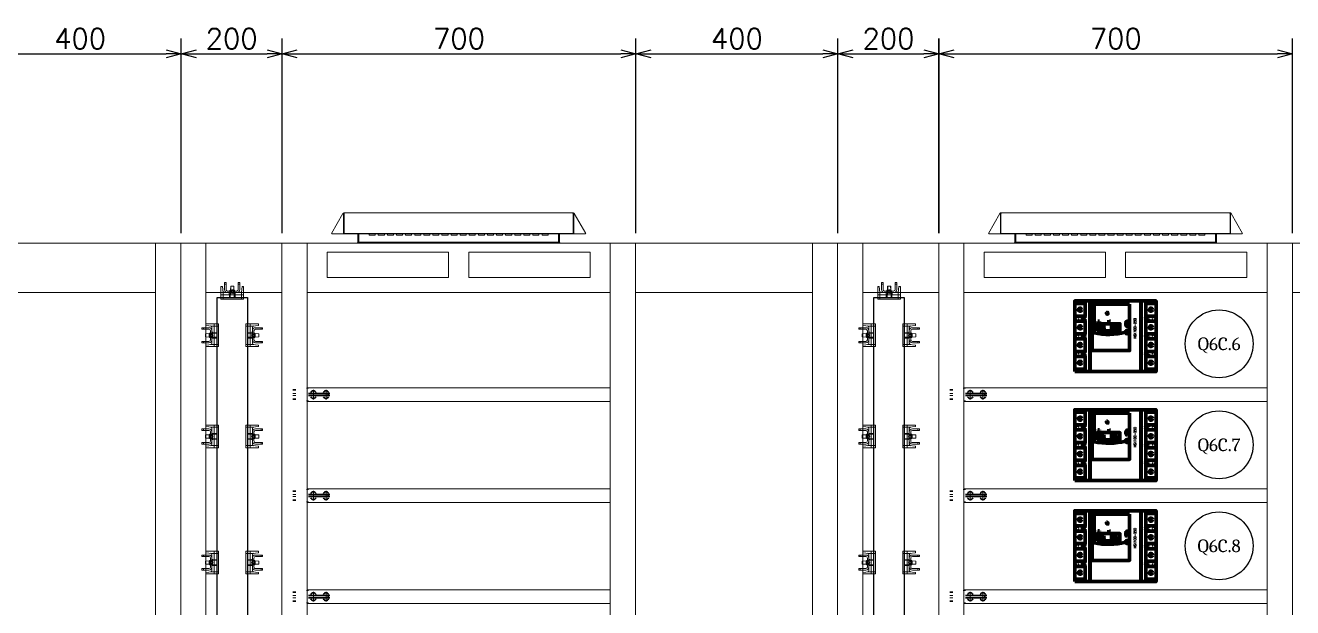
# Model space of a CAD drawing. Header units: millimetres. Extents: x -116965 to 323937, y 291661 to 566926.
# Drawn here: x -35130 to -32622, y 318017 to 319170 of the extents above; entities that cross this region are included whole.
import ezdxf
from ezdxf.enums import TextEntityAlignment as Align

# ---------------------------------------------------------------- set-up
doc = ezdxf.new("R2010")
doc.units = ezdxf.units.MM
doc.header["$PDMODE"] = 35
doc.linetypes.add('CHAIN', pattern=[0.3543, 0.2362, -0.0295, 0.0591, -0.0295])
doc.layers.get('0').update_dxf_attribs({"lineweight": 18})
for name, color, linetype, lineweight in [('AM_5', 3, 'Continuous', 25), ('Centerline(Schneider)', 7, 'Continuous', 18), ('H', 7, 'Continuous', 100), ('hw_Auxiliary', 2, 'Continuous', 13), ('hw_Text', 7, 'Continuous', 13), ('P', 250, 'Continuous', 100), ('Visible (ISO)', 7, 'Continuous', 50), ('Visible Edges(Schneider)', 7, 'Continuous', 35)]:
    doc.layers.add(name, color=color, linetype=linetype, lineweight=lineweight)
doc.styles.add('HW_Standard', font='complex.shx', dxfattribs={"width": 0.9})
doc.styles.add('hwTech', font='Cambria.ttf')
doc.styles.add('{18b73a54-fa43-428c-adcb-c1c7bbdf2c84}', font='Simplex.shx')
doc.dimstyles.new('kich thuoc$0', dxfattribs={"dimscale": 2, "dimtxt": 20, "dimasz": 16, "dimexe": 15, "dimexo": 10, "dimgap": 5, "dimtad": 1, "dimdec": 0, "dimzin": 0, "dimdsep": 46, "dimtxsty": '{18b73a54-fa43-428c-adcb-c1c7bbdf2c84}', "dimblk": 'OPEN30', "dimcen": 0.09, "dimclrd": 3, "dimclre": 3, "dimclrt": 3, "dimadec": 0, "dimazin": 0, "dimtfac": 1, "dimtdec": 0, "dimtofl": 0, "dimtmove": 0, "dimatfit": 3, "dimldrblk": 'OPEN30', "dimfxl": 1, "dimtolj": 1, "dimtzin": 0, "dimarcsym": 0})

# ---------------------------------------------------------------- blocks, each defined once
blk = doc.blocks.new('*U1608')
for points in [[(0, 2200), (0, 0), (50, 0), (50, 2200)], [(50, 2102), (50, 2200), (200, 2200), (200, 2102)], [(200, 2200), (200, 0), (250, 0), (250, 2200)], [(250, 2102), (250, 2200), (850, 2200), (850, 2102)], [(850, 2200), (850, 0), (900, 0), (900, 2200)], [(1250, 2102), (1250, 2200), (900, 2200), (900, 2102)], [(1300, 2200), (1300, 0), (1250, 0), (1250, 2200)], [(50, 98), (50, 0), (200, 0), (200, 98)], [(250, 98), (250, 0), (850, 0), (850, 98)], [(1250, 98), (1250, 0), (900, 0), (900, 98)]]:
    blk.add_lwpolyline(points, close=True)
at = {"layer": 'hw_Auxiliary'}
for points in [[(290, 2132), (530, 2132), (530, 2182), (290, 2182)], [(810, 2132), (570, 2132), (570, 2182), (810, 2182)], [(290, 68), (530, 68), (530, 18), (290, 18)], [(810, 68), (570, 68), (570, 18), (810, 18)]]:
    blk.add_lwpolyline(points, close=True, dxfattribs=at)
blk = doc.blocks.new('ban le blokset')
for p, q in [((11, 2), (5, 2)), ((5, -2), (11, -2))]:
    blk.add_line(p, q)
at = {"layer": 'Centerline(Schneider)', "linetype": 'CHAIN', "ltscale": 7.55611}
for p, q in [((35.8, 12.5), (31.7, 12.5)), ((36, -12.5), (31.8, -12.5))]:
    blk.add_line(p, q, dxfattribs=at)
at = {"layer": 'Centerline(Schneider)', "linetype": 'CHAIN', "ltscale": 21.168501}
for p, q in [((45.5, 9.8), (45.5, -9.8)), ((70.5, -9.8), (70.5, 9.8))]:
    blk.add_line(p, q, dxfattribs=at)
at = {"layer": 'Visible Edges(Schneider)'}
for p, q in [((11, 9.2), (5, 9.2)), ((36, 2), (78, 2)), ((74.5, -2), (74.5, 2)), ((11, -9.2), (5, -9.2)), ((36, -2), (78, -2))]:
    blk.add_line(p, q, dxfattribs=at)
for centre, start, end in [((45.5, 2), 21.122, 158.878), ((70.5, 2), 21.122, 158.878), ((45.5, -2), 201.122, 338.878), ((70.5, -2), 201.122, 338.878)]:
    blk.add_arc(centre, 5.63, start, end, dxfattribs=at)
blk = doc.blocks.new('*U1771')
h = blk.add_hatch(color=254)
edge = h.paths.add_edge_path()
edge.add_spline(control_points=[(5.6, 1.8), (5.6, 1.8), (5.6, 1.9), (5.6, 2), (5.6, 2), (5.7, 2)], knot_values=[-0.183546, -0.183546, -0.183546, -0.183546, -0.091771, -0.091771, 0, 0, 0, 0], degree=3, periodic=0)
edge.add_line((5.7, 2), (5.3, 2))
edge.add_ellipse((6.4, 1.5), major_axis=(1.3, 1.25), ratio=0.66219, start_angle=104.5761, end_angle=114.7583)
edge.add_line((5.1, 1.8), (5.6, 1.8))
edge = h.paths.add_edge_path()
edge.add_spline(control_points=[(5.4, 1.3), (5.5, 1.3), (5.5, 1.4), (5.5, 1.4), (5.5, 1.5), (5.5, 1.5)], knot_values=[-0.183098, -0.183098, -0.183098, -0.183098, -0.091547, -0.091547, 0, 0, 0, 0], degree=3, periodic=0)
edge.add_line((5.5, 1.5), (5, 1.5))
edge.add_ellipse((6.4, 1.5), major_axis=(1.3, 1.25), ratio=0.66219, start_angle=124.0962, end_angle=133.9588)
edge.add_line((4.9, 1.3), (5.4, 1.3))
edge = h.paths.add_edge_path()
edge.add_spline(control_points=[(6.7, 1.2), (6.8, 1.3), (6.8, 1.4), (6.9, 1.7), (6.9, 1.9), (7, 2)], knot_values=[-0.551644, -0.551644, -0.551644, -0.551644, -0.275816, -0.275816, 0, 0, 0, 0], degree=3, periodic=0)
edge.add_spline(control_points=[(7, 2), (7, 2), (7, 2), (7, 2), (7, 2), (7, 2)], knot_values=[-0.018517, -0.018517, -0.018517, -0.018517, -0.010545, -0.010545, 0, 0, 0, 0], degree=3, periodic=0)
edge.add_spline(control_points=[(7, 2), (7, 2), (7, 2), (7, 2), (7, 2), (7, 2), (7, 2), (7, 2)], knot_values=[-0.027221, -0.027221, -0.027221, -0.027221, -0.014514, -0.014514, -0.00734, -0.00734, 0, 0, 0, 0], degree=3, periodic=0)
edge.add_line((7, 2), (7.4, 2))
edge.add_spline(control_points=[(7.4, 2), (7.4, 2.1), (7.5, 2.2), (7.5, 2.3), (7.5, 2.4), (7.5, 2.4)], knot_values=[-0.257765, -0.257765, -0.257765, -0.257765, -0.128882, -0.128882, 0, 0, 0, 0], degree=3, periodic=0)
edge.add_line((7.5, 2.4), (6.9, 2.4))
edge.add_spline(control_points=[(6.9, 2.4), (6.8, 2.4), (6.6, 2.4), (6.4, 2.3), (6.3, 2.2), (6.2, 2.1), (6.2, 2.1), (6.1, 2), (6.1, 1.9), (6.1, 1.9), (6.1, 1.9), (6.1, 1.8)], knot_values=[-0.86466, -0.86466, -0.86466, -0.86466, -0.632414, -0.632414, -0.431586, -0.431586, -0.283006, -0.283006, -0.174285, -0.174285, 0, 0, 0, 0], degree=3, periodic=0)
edge.add_spline(control_points=[(6.1, 1.8), (6.1, 1.7), (6, 1.6), (6, 1.4), (5.9, 1.2), (5.9, 1.1)], knot_values=[-0.479158, -0.479158, -0.479158, -0.479158, -0.239583, -0.239583, 0, 0, 0, 0], degree=3, periodic=0)
edge.add_spline(control_points=[(5.9, 1.1), (5.9, 1.1), (5.9, 1.1), (5.9, 1.1), (5.9, 1.1), (5.9, 1.1)], knot_values=[-0.028568, -0.028568, -0.028568, -0.028568, -0.012798, -0.012798, 0, 0, 0, 0], degree=3, periodic=0)
edge.add_spline(control_points=[(5.9, 1.1), (5.9, 1.1), (5.9, 1.1), (5.8, 1), (5.8, 1), (5.8, 1), (5.8, 1), (5.8, 1)], knot_values=[-0.058564, -0.058564, -0.058564, -0.058564, -0.027343, -0.027343, -0.015539, -0.015539, 0, 0, 0, 0], degree=3, periodic=0)
edge.add_line((5.8, 1), (5.4, 1))
edge.add_spline(control_points=[(5.4, 1), (5.4, 1), (5.3, 0.9), (5.3, 0.8), (5.3, 0.7), (5.3, 0.6)], knot_values=[-0.283689, -0.283689, -0.283689, -0.283689, -0.141847, -0.141847, 0, 0, 0, 0], degree=3, periodic=0)
edge.add_line((5.3, 0.6), (5.9, 0.6))
edge.add_spline(control_points=[(5.9, 0.6), (6.1, 0.6), (6.2, 0.7), (6.4, 0.8), (6.5, 0.8), (6.6, 0.9), (6.7, 1), (6.7, 1.1), (6.7, 1.1), (6.7, 1.2)], knot_values=[-1.143628, -1.143628, -1.143628, -1.143628, -0.811486, -0.811486, -0.496541, -0.496541, -0.30491, -0.30491, 0, 0, 0, 0], degree=3, periodic=0)
edge = h.paths.add_edge_path()
edge.add_ellipse((6.4, 1.5), major_axis=(1.3, 1.25), ratio=0.66219, start_angle=306, end_angle=315.8697)
edge.add_line((7.9, 1.8), (7.3, 1.8))
edge.add_spline(control_points=[(7.3, 1.8), (7.3, 1.8), (7.2, 1.7), (7.2, 1.6), (7.2, 1.6), (7.2, 1.6)], knot_values=[-0.178881, -0.178881, -0.178881, -0.178881, -0.089455, -0.089455, 0, 0, 0, 0], degree=3, periodic=0)
edge.add_line((7.2, 1.6), (7.8, 1.6))
edge = h.paths.add_edge_path()
edge.add_spline(control_points=[(7.1, 1.3), (7.1, 1.3), (7.1, 1.2), (7.1, 1.1), (7.1, 1.1), (7.1, 1)], knot_values=[-0.179952, -0.179952, -0.179952, -0.179952, -0.089977, -0.089977, 0, 0, 0, 0], degree=3, periodic=0)
edge.add_line((7.1, 1), (7.6, 1))
edge.add_ellipse((6.4, 1.5), major_axis=(1.3, 1.25), ratio=0.66219, start_angle=286.5797, end_angle=296.6533)
edge.add_line((7.7, 1.3), (7.1, 1.3))
at = {"color": 102}
blk.add_ellipse((6.4, 1.5), major_axis=(1.3, 1.25), ratio=0.66219, dxfattribs=at)
blk = doc.blocks.new('*U1615')
blk.add_hatch(color=9).paths.add_polyline_path([(80.5, 7.9), (94.8, 7.9), (94.8, 0.5), (80.5, 0.5)])
h = blk.add_hatch(color=1)
edge = h.paths.add_edge_path()
edge.add_arc((78.2, -23), 3.31, 0, 360)
h = blk.add_hatch(color=7)
edge = h.paths.add_edge_path()
edge.add_ellipse((94.6, -22.9), major_axis=(-5.42, 0), ratio=0.460829, start_angle=0, end_angle=360)
for p, q in [((139.9, 50.9), (0, 50.9)), ((139.9, 50.4), (0, 50.4)), ((133.5, 42.4), (76.6, 42.4)), ((80.5, 36.4), (80.5, -8.8)), ((80.5, 36.4), (94.8, 36.4)), ((94.8, 31.5), (80.5, 31.5)), ((94.8, 30.3), (80.5, 30.3)), ((94.8, 26.7), (80.5, 26.7)), ((80.5, 26.2), (94.8, 26.2)), ((94.8, 36.4), (94.8, -8.8)), ((99.6, 35.3), (99.6, 31.5)), ((99.6, 35.3), (100.2, 35.3)), ((99.6, 31.5), (100.2, 31.5)), ((100.2, 35.3), (100.2, 31.5)), ((97.9, 13.2), (101.9, 13.2)), ((97.9, 13.2), (99.9, 11.7)), ((101.9, 13.2), (99.9, 11.7)), ((80.5, -8.8), (94.8, -8.8)), ((139.9, -50.2), (0, -50.2)), ((139.9, -50.7), (0, -50.7))]:
    blk.add_line(p, q)
at = {"color": 0}
blk.add_lwpolyline([(0, 80.6), (0, -80.4), (140, -80.4), (140, 80.6)], close=True, dxfattribs=at)
at = {"color": 1}
for points in [[(5, 80.6), (5, 60.1), (30, 60.1), (30, 80.6)], [(40, 80.6), (40, 60.1), (65, 60.1), (65, 80.6)], [(75, 80.6), (75, 60.1), (100, 60.1), (100, 80.6)], [(110, 80.6), (110, 60.1), (135, 60.1), (135, 80.6)], [(5, -80.4), (5, -59.9), (30, -59.9), (30, -80.4)], [(40, -80.4), (40, -59.9), (65, -59.9), (65, -80.4)], [(75, -80.4), (75, -59.9), (100, -59.9), (100, -80.4)], [(110, -80.4), (110, -59.9), (135, -59.9), (135, -80.4)]]:
    blk.add_lwpolyline(points, dxfattribs=at)
for points in [[(133.5, -27.8), (41.8, -27.8), (41.8, 46.1), (133.5, 46.1)], [(80.5, 36.4), (94.8, 36.4), (94.8, -8.8), (80.5, -8.8)], [(80.5, 7.9), (94.8, 7.9), (94.8, 0.5), (80.5, 0.5)]]:
    blk.add_lwpolyline(points, close=True)
for centre in [(17.5, 70.1), (52.5, 70.1), (87.5, 70.1), (122.5, 70.1), (17.5, -69.9), (52.5, -69.9), (87.5, -69.9), (122.5, -69.9)]:
    blk.add_circle(centre, 3.25, dxfattribs=at)
at = {"color": 3}
for centre in [(35, 62.6), (70, 62.6), (105, 62.6), (35, -62.4), (70, -62.4), (105, -62.4)]:
    blk.add_circle(centre, 3, dxfattribs=at)
blk.add_circle((78.2, -23), 3.31)
blk.add_arc((211.2, 14.2), 137.5, 168.1891, 194.2608)
blk.add_ellipse((94.6, -22.9), major_axis=(-5.42, 0), ratio=0.460829)
at = {"layer": 'P', "color": 0, "linetype": 'Continuous', "lineweight": -3}
for p, q in [((33.7, 77.5), (33.7, 80.6)), ((33.7, 77.5), (33.7, 77.2)), ((36, 80.6), (36, 77.5)), ((36, 77.5), (36, 77.2)), ((68.7, 77.5), (68.7, 80.6)), ((68.7, 77.5), (68.7, 77.2)), ((71, 80.6), (71, 77.5)), ((71, 77.5), (71, 77.2)), ((103.6, 77.5), (103.6, 80.6)), ((103.6, 77.5), (103.6, 80.6)), ((103.6, 77.5), (103.6, 77.2)), ((105.9, 80.6), (105.9, 77.5)), ((105.9, 77.5), (105.9, 77.2)), ((33.7, -77.3), (33.7, -80.4)), ((36, -80.4), (36, -77.3)), ((68.7, -77.3), (68.7, -77)), ((68.7, -77.3), (68.7, -80.4)), ((71, -77.3), (71, -77)), ((71, -80.4), (71, -77.3)), ((103.6, -77.3), (103.6, -77)), ((103.6, -77.3), (103.6, -80.4)), ((103.6, -77.3), (103.6, -80.4)), ((105.9, -77.3), (105.9, -77)), ((105.9, -80.4), (105.9, -77.3))]:
    blk.add_line(p, q, dxfattribs=at)
for centre, start, end in [((34.9, 75), 117.7191, 62.2809), ((69.9, 75), 117.7191, 62.2809), ((104.7, 75), 117.7191, 62.2809), ((34.9, -74.8), 297.7191, 242.2809), ((69.9, -74.8), 297.7191, 242.2809), ((104.7, -74.8), 297.7191, 242.2809)]:
    blk.add_arc(centre, 2.5, start, end, dxfattribs=at)
at = {"xscale": 1.215000000000003, "yscale": 1.215000000000003, "zscale": 1.215000000000003}
blk.add_blockref('*U1771', (107.9, 14.7), dxfattribs=at)
at = {"layer": 'hw_Text', "color": 3, "style": 'HW_Standard', "width": 0.9}
blk.add_text('ON', height=3.6, dxfattribs=at).set_placement((87.4, 21.6), align=Align.MIDDLE_CENTER)
at = {"layer": 'hw_Text', "color": 1, "style": 'HW_Standard', "width": 0.9}
blk.add_text('OFF', height=3.6, dxfattribs=at).set_placement((87.4, -4.8), align=Align.MIDDLE_CENTER)
at = {"layer": 'hw_Text', "color": 0, "style": 'HW_Standard', "width": 0.9, "flags": 8}
blk.add_attdef('TYPE1', text='', height=5, dxfattribs=at).set_placement((85.9, -38.6), align=Align.MIDDLE_CENTER)
blk = doc.blocks.new('QQQ')
at = {"color": 1, "lineweight": -3, "ltscale": 5}
blk.add_circle((59732.6, 361340.9), 67.2, dxfattribs=at)
at = {"color": 6, "lineweight": -3, "ltscale": 5, "style": 'hwTech'}
blk.add_attdef('Q5A.1', text='', height=25, dxfattribs=at).set_placement((59732.6, 361340.9), align=Align.MIDDLE_CENTER)
blk = doc.blocks.new('SV-F')
at = {"lineweight": 13}
blk.add_line((201, 0), (-201, 0), dxfattribs=at)
at = {"layer": 'Visible (ISO)', "lineweight": 13}
for p, q in [((-251.5, 19.3), (-228.9, 58.5)), ((-228.8, 58.5), (-228.9, 58.5)), ((-228.8, 58.5), (-228.7, 58.4)), ((-227.8, 58.9), (-228.2, 58.1)), ((-227.8, 58.9), (-227.8, 18.5)), ((-226.8, 58.3), (-227.8, 58.9)), ((-226.8, 18.5), (-226.8, 58.3)), ((-226.7, 58.5), (-226.7, 19.3)), ((-226.3, 58.5), (-226.7, 58.5)), ((-226.3, 58.5), (-226.3, 60)), ((-226.3, 60), (226.3, 60)), ((226.3, 60), (226.3, 58.5)), ((226.7, 58.5), (226.3, 58.5)), ((226.7, 58.5), (226.7, 19.3)), ((226.8, 58.3), (227.8, 58.9)), ((226.8, 18.5), (226.8, 58.3)), ((228.2, 58.1), (227.8, 58.9)), ((227.8, 58.9), (227.8, 18.5)), ((228.7, 58.4), (228.8, 58.5)), ((228.9, 58.5), (228.8, 58.5)), ((228.9, 58.5), (251.5, 19.3)), ((-250.9, 18.9), (-251.5, 19.3)), ((-250.9, 18.9), (-250.2, 18.5)), ((-250.2, 18.5), (-227.8, 18.5)), ((-227.8, 18.5), (-226.8, 18.5)), ((-226.7, 19.3), (-226.7, 18.5)), ((-226.7, 19.3), (226.7, 19.3)), ((-226.7, 18.5), (226.7, 18.5)), ((-199.5, 18.5), (-199.5, 1.5)), ((-198, 1.5), (-198, 18.5)), ((-197.5, 4), (-197.5, 18.5)), ((-197.5, 2), (-197.5, 4)), ((-197.5, 2), (197.5, 2)), ((-197.5, 2), (-197.5, 0)), ((-177, 15.5), (-177, 18.5)), ((-165, 15.5), (-177, 15.5)), ((-165, 18.5), (-165, 15.5)), ((-159, 15.5), (-159, 18.5)), ((-147, 15.5), (-159, 15.5)), ((-147, 18.5), (-147, 15.5)), ((-141, 15.5), (-141, 18.5)), ((-129, 15.5), (-141, 15.5)), ((-129, 18.5), (-129, 15.5)), ((-123, 15.5), (-123, 18.5)), ((-111, 15.5), (-123, 15.5)), ((-111, 18.5), (-111, 15.5)), ((-105, 15.5), (-105, 18.5)), ((-93, 15.5), (-105, 15.5)), ((-93, 18.5), (-93, 15.5)), ((-87, 15.5), (-87, 18.5)), ((-75, 15.5), (-87, 15.5)), ((-75, 18.5), (-75, 15.5)), ((-69, 15.5), (-69, 18.5)), ((-57, 15.5), (-69, 15.5)), ((-57, 18.5), (-57, 15.5)), ((-51, 15.5), (-51, 18.5)), ((-39, 15.5), (-51, 15.5)), ((-39, 18.5), (-39, 15.5)), ((-33, 15.5), (-33, 18.5)), ((-21, 15.5), (-33, 15.5)), ((-21, 18.5), (-21, 15.5)), ((-15, 15.5), (-15, 18.5)), ((-3, 15.5), (-15, 15.5)), ((-3, 18.5), (-3, 15.5)), ((3, 15.5), (3, 18.5)), ((15, 15.5), (3, 15.5)), ((15, 18.5), (15, 15.5)), ((21, 15.5), (21, 18.5)), ((33, 15.5), (21, 15.5)), ((33, 18.5), (33, 15.5)), ((39, 15.5), (39, 18.5)), ((51, 15.5), (39, 15.5)), ((51, 18.5), (51, 15.5)), ((57, 15.5), (57, 18.5)), ((69, 15.5), (57, 15.5)), ((69, 18.5), (69, 15.5)), ((75, 15.5), (75, 18.5)), ((87, 15.5), (75, 15.5)), ((87, 18.5), (87, 15.5)), ((93, 15.5), (93, 18.5)), ((105, 15.5), (93, 15.5)), ((105, 18.5), (105, 15.5)), ((111, 15.5), (111, 18.5)), ((123, 15.5), (111, 15.5)), ((123, 18.5), (123, 15.5)), ((129, 15.5), (129, 18.5)), ((141, 15.5), (129, 15.5)), ((141, 18.5), (141, 15.5)), ((147, 15.5), (147, 18.5)), ((159, 15.5), (147, 15.5)), ((159, 18.5), (159, 15.5)), ((165, 15.5), (165, 18.5)), ((177, 15.5), (165, 15.5)), ((177, 18.5), (177, 15.5)), ((197.5, 18.5), (197.5, 4)), ((197.5, 2), (197.5, 4)), ((197.5, 2), (197.5, 0)), ((198, 1.5), (198, 18.5)), ((199.5, 1.5), (199.5, 18.5)), ((226.7, 19.3), (226.7, 18.5)), ((226.8, 18.5), (227.8, 18.5)), ((227.8, 18.5), (250.2, 18.5)), ((250.9, 18.9), (250.2, 18.5)), ((251.5, 19.3), (250.9, 18.9))]:
    blk.add_line(p, q, dxfattribs=at)
for centre, radius, start, end in [((-226.3, 57), 3, 136.3257, 150), ((-226.3, 57), 3, 90, 136.3257), ((-226.3, 57), 1.5, 105.8402, 114.6033), ((226.3, 57), 3, 43.6743, 90), ((226.3, 57), 1.5, 65.3967, 74.1598), ((226.3, 57), 3, 30, 43.6743), ((-201, 1.5), 1.5, 270, 0), ((-201, 1.5), 3, 330, 0), ((201, 1.5), 3, 180, 210), ((201, 1.5), 1.5, 180, 270)]:
    blk.add_arc(centre, radius, start, end, dxfattribs=at)
for points in [[(-228.7, 58.4), (-228.7, 58.4), (-228.6, 58.4), (-228.6, 58.3)], [(-228.6, 58.3), (-228.5, 58.3), (-228.4, 58.2), (-228.2, 58.1)], [(228.6, 58.3), (228.5, 58.3), (228.4, 58.2), (228.2, 58.1)], [(228.7, 58.4), (228.7, 58.4), (228.6, 58.4), (228.6, 58.3)]]:
    blk.add_open_spline(points, degree=3, dxfattribs=at)
blk = doc.blocks.new('_Open30')
at = {"color": 0, "linetype": 'ByBlock', "lineweight": -2}
for p, q in [((-1, 0.268), (0, 0)), ((0, 0), (-1, -0.268)), ((0, 0), (-1, 0))]:
    blk.add_line(p, q, dxfattribs=at)
blk = doc.blocks.new('*D1891')
at = {"layer": 'AM_5', "color": 3, "lineweight": -2, "transparency": 16777216}
for p, q in [((-34621.6, 318758.4), (-34621.6, 319143.4)), ((-33921.6, 318758.4), (-33921.6, 319143.4)), ((-34591.6, 319113.4), (-33951.6, 319113.4))]:
    blk.add_line(p, q, dxfattribs=at)
at = {"layer": 'Defpoints', "color": 0, "lineweight": -3, "transparency": 16777216}
for p in [(-33921.6, 319113.4), (-34621.6, 318738.4), (-33921.6, 318738.4)]:
    blk.add_point(p, dxfattribs=at)
at = {"layer": 'AM_5', "color": 3, "lineweight": -2, "transparency": 16777216, "xscale": 30, "yscale": 30, "zscale": 30, "rotation": 180}
blk.add_blockref('_Open30', (-34621.6, 319113.4), dxfattribs=at)
at = {"layer": 'AM_5', "color": 3, "lineweight": -2, "transparency": 16777216, "xscale": 30, "yscale": 30, "zscale": 30}
blk.add_blockref('_Open30', (-33921.6, 319113.4), dxfattribs=at)
at = {"layer": 'AM_5', "color": 3, "transparency": 16777216, "insert": (-34271.6, 319143.4), "char_height": 40, "attachment_point": 5, "style": '{18b73a54-fa43-428c-adcb-c1c7bbdf2c84}'}
blk.add_mtext('\\A1;700', dxfattribs=at)
blk = doc.blocks.new('*D1892')
at = {"layer": 'AM_5', "color": 3, "lineweight": -2, "transparency": 16777216}
for p, q in [((-33321.8, 318758.4), (-33321.8, 319143.4)), ((-32621.8, 318758.4), (-32621.8, 319143.4)), ((-33291.8, 319113.4), (-32651.8, 319113.4))]:
    blk.add_line(p, q, dxfattribs=at)
at = {"layer": 'Defpoints', "color": 0, "lineweight": -3, "transparency": 16777216}
for p in [(-32621.8, 319113.4), (-33321.8, 318738.4), (-32621.8, 318738.4)]:
    blk.add_point(p, dxfattribs=at)
at = {"layer": 'AM_5', "color": 3, "lineweight": -2, "transparency": 16777216, "xscale": 30, "yscale": 30, "zscale": 30, "rotation": 180}
blk.add_blockref('_Open30', (-33321.8, 319113.4), dxfattribs=at)
at = {"layer": 'AM_5', "color": 3, "lineweight": -2, "transparency": 16777216, "xscale": 30, "yscale": 30, "zscale": 30}
blk.add_blockref('_Open30', (-32621.8, 319113.4), dxfattribs=at)
at = {"layer": 'AM_5', "color": 3, "transparency": 16777216, "insert": (-32971.8, 319143.4), "char_height": 40, "attachment_point": 5, "style": '{18b73a54-fa43-428c-adcb-c1c7bbdf2c84}'}
blk.add_mtext('\\A1;700', dxfattribs=at)
blk = doc.blocks.new('*D1899')
at = {"layer": 'AM_5', "color": 3, "lineweight": -2, "transparency": 16777216}
for p, q in [((-35221.4, 318758.4), (-35221.4, 319143.3)), ((-34821.4, 318758.4), (-34821.4, 319143.3)), ((-35191.4, 319113.3), (-34851.4, 319113.3))]:
    blk.add_line(p, q, dxfattribs=at)
at = {"layer": 'Defpoints', "color": 0, "lineweight": -3, "transparency": 16777216}
for p in [(-34821.4, 319113.3), (-35221.4, 318738.4), (-34821.4, 318738.4)]:
    blk.add_point(p, dxfattribs=at)
at = {"layer": 'AM_5', "color": 3, "lineweight": -2, "transparency": 16777216, "xscale": 30, "yscale": 30, "zscale": 30, "rotation": 180}
blk.add_blockref('_Open30', (-35221.4, 319113.3), dxfattribs=at)
at = {"layer": 'AM_5', "color": 3, "lineweight": -2, "transparency": 16777216, "xscale": 30, "yscale": 30, "zscale": 30}
blk.add_blockref('_Open30', (-34821.4, 319113.3), dxfattribs=at)
at = {"layer": 'AM_5', "color": 3, "transparency": 16777216, "insert": (-35021.4, 319143.3), "char_height": 40, "attachment_point": 5, "style": '{18b73a54-fa43-428c-adcb-c1c7bbdf2c84}'}
blk.add_mtext('\\A1;400', dxfattribs=at)
blk = doc.blocks.new('*D1900')
at = {"layer": 'AM_5', "color": 3, "lineweight": -2, "transparency": 16777216}
for p, q in [((-34821.4, 318758.4), (-34821.4, 319143.3)), ((-34621.4, 318758.4), (-34621.4, 319143.3)), ((-34791.4, 319113.3), (-34651.4, 319113.3))]:
    blk.add_line(p, q, dxfattribs=at)
at = {"layer": 'Defpoints', "color": 0, "lineweight": -3, "transparency": 16777216}
for p in [(-34621.4, 319113.3), (-34821.4, 318738.4), (-34621.4, 318738.4)]:
    blk.add_point(p, dxfattribs=at)
at = {"layer": 'AM_5', "color": 3, "lineweight": -2, "transparency": 16777216, "xscale": 30, "yscale": 30, "zscale": 30, "rotation": 180}
blk.add_blockref('_Open30', (-34821.4, 319113.3), dxfattribs=at)
at = {"layer": 'AM_5', "color": 3, "lineweight": -2, "transparency": 16777216, "xscale": 30, "yscale": 30, "zscale": 30}
blk.add_blockref('_Open30', (-34621.4, 319113.3), dxfattribs=at)
at = {"layer": 'AM_5', "color": 3, "transparency": 16777216, "insert": (-34721.4, 319143.3), "char_height": 40, "attachment_point": 5, "style": '{18b73a54-fa43-428c-adcb-c1c7bbdf2c84}'}
blk.add_mtext('\\A1;200', dxfattribs=at)
blk = doc.blocks.new('*D1901')
at = {"layer": 'AM_5', "color": 3, "lineweight": -2, "transparency": 16777216}
for p, q in [((-33921.6, 318758.4), (-33921.6, 319143.3)), ((-33521.6, 318758.4), (-33521.6, 319143.3)), ((-33891.6, 319113.3), (-33551.6, 319113.3))]:
    blk.add_line(p, q, dxfattribs=at)
at = {"layer": 'Defpoints', "color": 0, "lineweight": -3, "transparency": 16777216}
for p in [(-33521.6, 319113.3), (-33921.6, 318738.4), (-33521.6, 318738.4)]:
    blk.add_point(p, dxfattribs=at)
at = {"layer": 'AM_5', "color": 3, "lineweight": -2, "transparency": 16777216, "xscale": 30, "yscale": 30, "zscale": 30, "rotation": 180}
blk.add_blockref('_Open30', (-33921.6, 319113.3), dxfattribs=at)
at = {"layer": 'AM_5', "color": 3, "lineweight": -2, "transparency": 16777216, "xscale": 30, "yscale": 30, "zscale": 30}
blk.add_blockref('_Open30', (-33521.6, 319113.3), dxfattribs=at)
at = {"layer": 'AM_5', "color": 3, "transparency": 16777216, "insert": (-33721.6, 319143.3), "char_height": 40, "attachment_point": 5, "style": '{18b73a54-fa43-428c-adcb-c1c7bbdf2c84}'}
blk.add_mtext('\\A1;400', dxfattribs=at)
blk = doc.blocks.new('*D1902')
at = {"layer": 'AM_5', "color": 3, "lineweight": -2, "transparency": 16777216}
for p, q in [((-33521.6, 318758.4), (-33521.6, 319143.3)), ((-33321.6, 318758.4), (-33321.6, 319143.3)), ((-33491.6, 319113.3), (-33351.6, 319113.3))]:
    blk.add_line(p, q, dxfattribs=at)
at = {"layer": 'Defpoints', "color": 0, "lineweight": -3, "transparency": 16777216}
for p in [(-33321.6, 319113.3), (-33521.6, 318738.4), (-33321.6, 318738.4)]:
    blk.add_point(p, dxfattribs=at)
at = {"layer": 'AM_5', "color": 3, "lineweight": -2, "transparency": 16777216, "xscale": 30, "yscale": 30, "zscale": 30, "rotation": 180}
blk.add_blockref('_Open30', (-33521.6, 319113.3), dxfattribs=at)
at = {"layer": 'AM_5', "color": 3, "lineweight": -2, "transparency": 16777216, "xscale": 30, "yscale": 30, "zscale": 30}
blk.add_blockref('_Open30', (-33321.6, 319113.3), dxfattribs=at)
at = {"layer": 'AM_5', "color": 3, "transparency": 16777216, "insert": (-33421.6, 319143.3), "char_height": 40, "attachment_point": 5, "style": '{18b73a54-fa43-428c-adcb-c1c7bbdf2c84}'}
blk.add_mtext('\\A1;200', dxfattribs=at)
blk = doc.blocks.new('*U1911')
at = {"color": 1, "lineweight": -3, "ltscale": 5}
blk.add_lwpolyline([(62335.1, 341247.3), (62335.1, 341307.3), (64199.1, 341307.3), (64199.1, 341247.3)], close=True, dxfattribs=at)
for centre in [(64186.6, 341294.8), (64186.6, 341259.8)]:
    blk.add_circle(centre, 6, dxfattribs=at)
blk = doc.blocks.new('555')
at = {"lineweight": 5}
for p, q in [((-12, 33), (-15, 33)), ((-15, 33), (-15, 30)), ((-15, 30), (-12, 30)), ((-15, 19), (-15, 30)), ((-12, 30), (-12, 33)), ((-12, 30), (-12, 19)), ((-2.7, 26), (-4, 3.7)), ((-3, 26), (-3.4, 17.7)), ((-3, 26), (3, 26)), ((3, 26), (3.2, 26)), ((3.4, 17.7), (3, 26)), ((4, 3.7), (3.2, 26)), ((15, 33), (12, 33)), ((12, 33), (12, 30)), ((12, 30), (15, 30)), ((12, 19), (12, 30)), ((15, 30), (15, 33)), ((15, 30), (15, 19)), ((-22.5, 25), (-19.5, 25)), ((-22.5, 0), (-22.5, 25)), ((22.5, 8.5), (-22.5, 8.5)), ((-22.5, 3), (-4.9, 3)), ((-18.2, 0), (-22.5, 0)), ((-19.5, 25), (-18.2, 13)), ((-18.2, 13), (-18.2, 13)), ((-18.2, 13), (-18.2, 0)), ((-17.7, 13), (-18.2, 13)), ((-18.2, 0), (-17.7, 0)), ((-17.7, 0), (17.7, 0)), ((-9, 13), (-15.5, 13)), ((-9, 16), (9, 16)), ((9, 13), (-9, 13)), ((-6, 13), (-6, 12.2)), ((0, 12.2), (-6, 12.2)), ((-5.6, 3.7), (-5.9, 11.1)), ((-4.7, 3), (-4.9, 3)), ((-4.7, 3), (4.7, 3)), ((-4.5, 13), (-4.5, 16)), ((-2.9, 18.7), (-4.4, 17.2)), ((-4.4, 13), (-4.4, 17.2)), ((0, 17.2), (-4.4, 17.2)), ((-4.1, 13), (-4.1, 16)), ((-3.4, 16.2), (-4, 3.7)), ((-3.4, 17.7), (-3.4, 16.2)), ((3.4, 17.7), (-3.4, 17.7)), ((3.4, 16.2), (-3.4, 16.2)), ((-2.9, 18.7), (0, 18.7)), ((-1.6, 18.7), (-1.6, 13)), ((0, 11.3), (-1.6, 12.2)), ((0, 18.7), (2.9, 18.7)), ((4.4, 17.2), (0, 17.2)), ((0, 11.3), (1.6, 12.2)), ((6, 12.2), (0, 12.2)), ((1.6, 18.7), (1.6, 13)), ((2.9, 18.7), (4.4, 17.2)), ((3.5, 17.7), (3.4, 17.7)), ((3.4, 16.2), (3.4, 17.7)), ((3.4, 16.2), (3.5, 16.2)), ((4, 3.7), (3.4, 16.2)), ((4.1, 13), (4.1, 16)), ((4.4, 13), (4.4, 17.2)), ((4.5, 13), (4.5, 16)), ((4.9, 3), (4.7, 3)), ((4.9, 3), (22.5, 3)), ((5.9, 11.1), (5.6, 3.7)), ((6, 13), (6, 12.2)), ((15.5, 13), (9, 13)), ((18.2, 13), (17.7, 13)), ((17.7, 0), (18.2, 0)), ((18.2, 13), (19.5, 25)), ((18.2, 0), (18.2, 13)), ((18.2, 13), (18.2, 13)), ((22.5, 0), (18.2, 0)), ((19.5, 25), (22.5, 25)), ((22.5, 25), (22.5, 0))]:
    blk.add_line(p, q, dxfattribs=at)
for centre, radius, start, end in [((-15.5, 16), 3, 186, 270), ((-9, 19), 6, 180, 270), ((-9, 19), 3, 180, 270), ((-7.9, 11), 2, 2, 90), ((-4.9, 3.7), 0.75, 182, 270), ((-4.7, 3.7), 0.75, 270, 356.7829), ((-4.7, 3.7), 0.75, 270, 357.5104), ((4.7, 3.7), 0.75, 182.0138, 270), ((4.7, 3.7), 0.75, 182.4896, 270), ((4.9, 3.7), 0.75, 270, 358), ((7.9, 11), 2, 90, 178), ((9, 19), 3, 270, 0), ((9, 19), 6, 270, 0), ((15.5, 16), 3, 270, 354)]:
    blk.add_arc(centre, radius, start, end, dxfattribs=at)

msp = doc.modelspace()

# ---------------------------------------------------------------- linework, layer by layer
for p, q in [((-34572.31856, 318451.95514), (-33972.31856, 318451.95514)), ((-33272.31856, 318451.95514), (-32672.31856, 318451.95514)), ((-34572.31856, 318424.95514), (-33972.31856, 318424.95514)), ((-33272.31856, 318424.95514), (-32672.31856, 318424.95514)), ((-34572.31856, 318251.95514), (-33972.31856, 318251.95514)), ((-33272.31856, 318251.95514), (-32672.31856, 318251.95514)), ((-34572.31856, 318224.95514), (-33972.31856, 318224.95514)), ((-33272.31856, 318224.95514), (-32672.31856, 318224.95514)), ((-34572.31856, 318051.95514), (-33972.31856, 318051.95514)), ((-33272.31856, 318051.95514), (-32672.31856, 318051.95514)), ((-34572.31856, 318024.95514), (-33972.31856, 318024.95514)), ((-33272.31856, 318024.95514), (-32672.31856, 318024.95514))]:
    msp.add_line(p, q)

# ---------------------------------------------------------------- block references
for name, p in [('SV-F', (-34272.31856, 318738.467242)), ('SV-F', (-32972.31856, 318738.467242)), ('*U1608', (-36122.31856, 316538.467242)), ('*U1608', (-34822.31856, 316538.467242)), ('*U1608', (-33522.31856, 316538.467242)), ('555', (-34720.435529, 318627.467762)), ('555', (-33420.435529, 318627.467762)), ('ban le blokset', (-34605.31856, 318438.467242)), ('ban le blokset', (-33305.31856, 318438.467242)), ('ban le blokset', (-34605.31856, 318238.467242)), ('ban le blokset', (-33305.31856, 318238.467242)), ('ban le blokset', (-34605.31856, 318038.467242)), ('ban le blokset', (-33305.31856, 318038.467242))]:
    msp.add_blockref(name, p)
at = {"lineweight": -3, "rotation": 270}
for p in [(-375997.758954, 380965.608627), (-374697.758954, 380965.608627)]:
    msp.add_blockref('*U1911', p, dxfattribs=at)
at = {"lineweight": -3}
for p, values in [((-92499.922256, -42801.832259), {'Q5A.1': 'Q6C.6'}), ((-92499.922256, -43001.80434), {'Q5A.1': 'Q6C.7'}), ((-92499.922256, -43201.776424), {'Q5A.1': 'Q6C.8'})]:
    msp.add_blockref('QQQ', p, dxfattribs=at).add_auto_attribs(values)
at = {"xscale": -1, "rotation": 90}
for p in [(-34747.435649, 318555.967642), (-33447.435649, 318555.967642), (-34747.435649, 318355.723209), (-33447.435649, 318355.723209), (-34747.435649, 318105.967642), (-33447.435649, 318105.967642)]:
    msp.add_blockref('555', p, dxfattribs=at)
at = {"rotation": 270}
for p in [(-34693.435409, 318555.967642), (-33393.435409, 318555.967642), (-34693.435409, 318355.723209), (-33393.435409, 318355.723209), (-34693.435409, 318105.967642), (-33393.435409, 318105.967642)]:
    msp.add_blockref('555', p, dxfattribs=at)
at = {"layer": 'H', "color": 7}
ref = msp.add_blockref('*U1615', (-32972.31856, 318483.967242), dxfattribs=dict(at, rotation=90))
ref.add_attrib('TYPE1', 'NSX100-250', dxfattribs={"layer": 'hw_Text', "color": 0, "height": 5, "rotation": 90, "style": 'HW_Standard', "width": 0.9}).set_placement((-32933.747606, 318569.821638), align=Align.MIDDLE_CENTER)
ref = msp.add_blockref('*U1615', (-32972.31856, 318268.45514), dxfattribs=dict(at, rotation=90))
ref.add_attrib('TYPE1', 'NSX100-250', dxfattribs={"layer": 'hw_Text', "color": 0, "height": 5, "rotation": 90, "style": 'HW_Standard', "width": 0.9}).set_placement((-32933.747606, 318354.309535), align=Align.MIDDLE_CENTER)
ref = msp.add_blockref('*U1615', (-32972.31856, 318068.45514), dxfattribs=dict(at, rotation=90))
ref.add_attrib('TYPE1', 'NSX100-250', dxfattribs={"layer": 'hw_Text', "color": 0, "height": 5, "rotation": 90, "style": 'HW_Standard', "width": 0.9}).set_placement((-32933.747606, 318154.309535), align=Align.MIDDLE_CENTER)

# ---------------------------------------------------------------- dimensions: what is measured, and where the dimension line sits
at = {"layer": 'AM_5'}
for base, p1, p2, picture, middle in [((-34821.439185, 319113.318354), (-35221.439102, 318738.394522), (-34821.439185, 318738.394522), '*D1899', (-35021.439143, 319143.318354)), ((-34621.439269, 319113.318354), (-34821.439185, 318738.394522), (-34621.439269, 318738.394522), '*D1900', (-34721.439227, 319143.318354)), ((-33921.620645, 319113.366834), (-34621.620561, 318738.443002), (-33921.620645, 318738.443002), '*D1891', (-34271.620603, 319143.366834)), ((-33521.620645, 319113.318354), (-33921.620561, 318738.394522), (-33521.620645, 318738.394522), '*D1901', (-33721.620603, 319143.318354)), ((-33321.620729, 319113.318354), (-33521.620645, 318738.394522), (-33321.620729, 318738.394522), '*D1902', (-33421.620687, 319143.318354)), ((-32621.802101, 319113.366832), (-33321.802017, 318738.443), (-32621.802101, 318738.443), '*D1892', (-32971.802059, 319143.366832))]:
    dim = msp.add_linear_dim(base=base, p1=p1, p2=p2, dimstyle='kich thuoc$0', override={"dimasz": 15, "dimtdec": 4}, dxfattribs=at)
    dim.commit()
    dim.dimension.update_dxf_attribs({"geometry": picture, "text_midpoint": middle})

doc.saveas('drawing.dxf')
